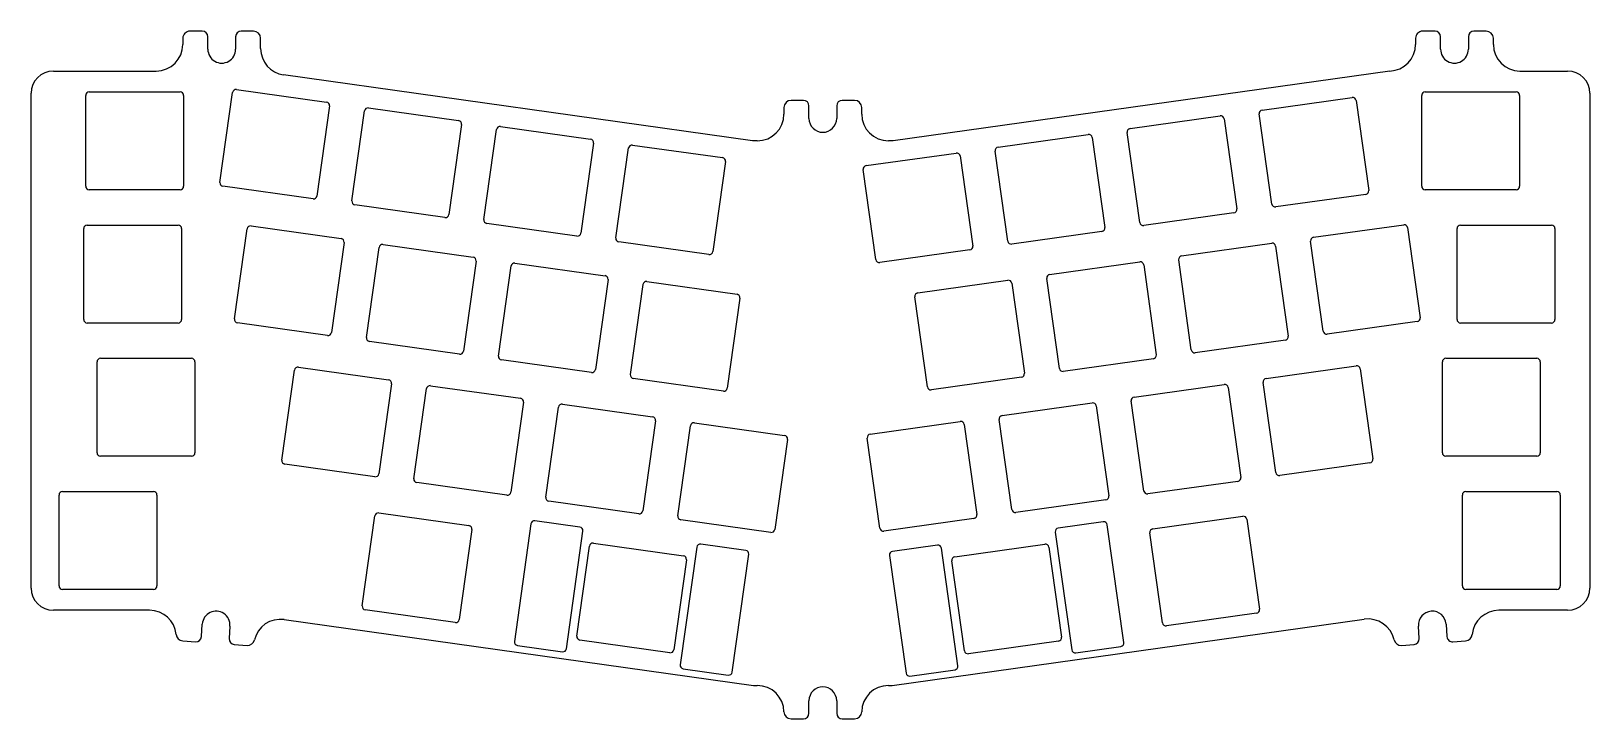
# Model space of a CAD drawing. Header units: inches. Extents: x -4.38 to 4.39, y -2.13 to 1.74.
import ezdxf

# ---------------------------------------------------------------- set-up
doc = ezdxf.new("R2010")
doc.units = ezdxf.units.IN
doc.header["$MEASUREMENT"] = 0

msp = doc.modelspace()

# ---------------------------------------------------------------- linework, layer by layer
at = {"color": 7, "linetype": 'Continuous', "lineweight": 25}
for p, q in [((-3.5313, 1.7025), (-3.5313, 1.6681)), ((-3.4219, 1.7425), (-3.4913, 1.7425)), ((-3.3906, 1.6406), (-3.3906, 1.7112)), ((-3.2344, 1.7112), (-3.2344, 1.6406)), ((-3.1337, 1.7425), (-3.2031, 1.7425)), ((-3.0937, 1.6447), (-3.0937, 1.7025)), ((3.4062, 1.7025), (3.4062, 1.668)), ((3.5156, 1.7425), (3.4462, 1.7425)), ((3.5469, 1.6406), (3.5469, 1.7112)), ((3.7031, 1.7112), (3.7031, 1.6406)), ((3.8038, 1.7425), (3.7344, 1.7425)), ((3.8438, 1.6681), (3.8438, 1.7025)), ((-4.2599, 1.5181), (-3.6813, 1.5181)), ((-0.3262, 1.1254), (-2.9646, 1.4962)), ((3.2612, 1.5181), (0.4668, 1.1254)), ((3.9938, 1.5181), (4.2618, 1.5181)), ((-3.2289, 1.4147), (-2.7221, 1.3434)), ((-4.3849, -1.3931), (-4.3849, 1.3931)), ((-4.0781, 0.8691), (-4.0781, 1.3809)), ((-4.0584, 1.4006), (-3.5466, 1.4006)), ((-3.5269, 1.3809), (-3.5269, 0.8691)), ((-3.3224, 0.8911), (-3.2511, 1.3979)), ((-2.7053, 1.3212), (-2.7766, 0.8144)), ((-0.039, 1.3529), (-0.1085, 1.3529)), ((-0.0078, 1.251), (-0.0078, 1.3216)), ((0.1485, 1.3216), (0.1485, 1.251)), ((0.2492, 1.3529), (0.1797, 1.3529)), ((2.5423, 1.2984), (3.0491, 1.3696)), ((3.0714, 1.3529), (3.1426, 0.8461)), ((3.4407, 0.8691), (3.4407, 1.3809)), ((3.4603, 1.4006), (3.9722, 1.4006)), ((3.9918, 1.3809), (3.9918, 0.8691)), ((4.3868, 1.3931), (4.3868, -1.3931)), ((-2.5797, 0.7867), (-2.5084, 1.2935)), ((-2.4862, 1.3103), (-1.9794, 1.2391)), ((-0.1485, 1.3129), (-0.1485, 1.2754)), ((0.2892, 1.2754), (0.2892, 1.3129)), ((1.7996, 1.194), (2.3064, 1.2653)), ((2.3287, 1.2485), (2.3999, 0.7417)), ((2.5968, 0.7693), (2.5255, 1.2762)), ((-1.9626, 1.2168), (-2.0339, 0.71)), ((-1.837, 0.6823), (-1.7657, 1.1892)), ((-1.7435, 1.2059), (-1.2367, 1.1347)), ((1.0569, 1.0896), (1.5637, 1.1609)), ((1.5859, 1.1441), (1.6572, 0.6373)), ((1.8541, 0.665), (1.7828, 1.1718)), ((-1.2199, 1.1125), (-1.2912, 0.6056)), ((-1.0943, 0.578), (-1.023, 1.0848)), ((-1.0008, 1.1015), (-0.494, 1.0303)), ((-0.2985, 1.1254), (-0.3262, 1.1254)), ((0.3142, 0.9853), (0.821, 1.0565)), ((0.4668, 1.1254), (0.4392, 1.1254)), ((1.1114, 0.5606), (1.0401, 1.0674)), ((-0.4772, 1.0081), (-0.5485, 0.5012)), ((0.8432, 1.0397), (0.9145, 0.5329)), ((0.3687, 0.4562), (0.2974, 0.963)), ((-3.5466, 0.8494), (-4.0584, 0.8494)), ((-2.7988, 0.7976), (-3.3056, 0.8689)), ((3.1258, 0.8238), (2.619, 0.7526)), ((3.9722, 0.8494), (3.4603, 0.8494)), ((-2.0561, 0.6932), (-2.5629, 0.7645)), ((2.3831, 0.7194), (1.8763, 0.6482)), ((-4.0893, 0.1191), (-4.0893, 0.6309)), ((-4.0697, 0.6506), (-3.5578, 0.6506)), ((-3.5382, 0.6309), (-3.5382, 0.1191)), ((-3.2411, 0.1223), (-3.1698, 0.6291)), ((-3.1476, 0.6459), (-2.6408, 0.5746)), ((-1.3134, 0.5889), (-1.8202, 0.6601)), ((1.6404, 0.6151), (1.1336, 0.5438)), ((2.8323, 0.5818), (3.3392, 0.653)), ((3.3614, 0.6363), (3.4326, 0.1294)), ((3.6394, 0.1191), (3.6394, 0.6309)), ((3.6591, 0.6506), (4.1709, 0.6506)), ((4.1906, 0.6309), (4.1906, 0.1191)), ((-2.624, 0.5524), (-2.6953, 0.0456)), ((-2.4049, 0.5415), (-1.8981, 0.4703)), ((-0.5707, 0.4845), (-1.0775, 0.5557)), ((2.0896, 0.4774), (2.5965, 0.5486)), ((2.6187, 0.5319), (2.6899, 0.0251)), ((2.8868, 0.0527), (2.8156, 0.5596)), ((-2.4984, 0.0179), (-2.4271, 0.5247)), ((-1.8813, 0.448), (-1.9526, -0.0588)), ((0.8977, 0.5107), (0.3909, 0.4394)), ((1.3469, 0.373), (1.8538, 0.4443)), ((2.1441, -0.0516), (2.0729, 0.4552)), ((-1.7557, -0.0865), (-1.6844, 0.4204)), ((-1.6622, 0.4371), (-1.1554, 0.3659)), ((1.876, 0.4275), (1.9472, -0.0793)), ((-1.1386, 0.3437), (-1.2099, -0.1632)), ((-1.013, -0.1908), (-0.9417, 0.316)), ((-0.9195, 0.3327), (-0.4127, 0.2615)), ((0.6042, 0.2687), (1.1111, 0.3399)), ((1.1333, 0.3231), (1.2045, -0.1837)), ((1.4014, -0.156), (1.3302, 0.3508)), ((-0.3959, 0.2393), (-0.4672, -0.2676)), ((0.6587, -0.2604), (0.5875, 0.2464)), ((-3.5578, 0.0994), (-4.0697, 0.0994)), ((-2.7175, 0.0288), (-3.2243, 0.1001)), ((3.4159, 0.1072), (2.9091, 0.036)), ((4.1709, 0.0994), (3.6591, 0.0994)), ((2.6732, 0.0028), (2.1664, -0.0684)), ((-1.9748, -0.0755), (-2.4816, -0.0043)), ((-4.0143, -0.6309), (-4.0143, -0.1191)), ((-3.9947, -0.0994), (-3.4828, -0.0994)), ((-3.4632, -0.1191), (-3.4632, -0.6309)), ((-2.9741, -0.6726), (-2.9029, -0.1658)), ((-2.8806, -0.149), (-2.3738, -0.2202)), ((-1.2321, -0.1799), (-1.7389, -0.1087)), ((1.9305, -0.1015), (1.4237, -0.1728)), ((2.5654, -0.2131), (3.0722, -0.1419)), ((3.0944, -0.1586), (3.1657, -0.6654)), ((3.5569, -0.6309), (3.5569, -0.1191)), ((3.5766, -0.0994), (4.0884, -0.0994)), ((4.1081, -0.1191), (4.1081, -0.6309)), ((-2.3571, -0.2425), (-2.4283, -0.7493)), ((-2.1379, -0.2534), (-1.6311, -0.3246)), ((-0.4894, -0.2843), (-0.9962, -0.2131)), ((1.1878, -0.2059), (0.681, -0.2772)), ((1.8227, -0.3175), (2.3295, -0.2462)), ((2.3517, -0.263), (2.423, -0.7698)), ((2.6198, -0.7422), (2.5486, -0.2353)), ((-2.2314, -0.777), (-2.1602, -0.2701)), ((-1.6144, -0.3469), (-1.6856, -0.8537)), ((1.08, -0.4219), (1.5868, -0.3506)), ((1.8771, -0.8465), (1.8059, -0.3397)), ((-1.4887, -0.8814), (-1.4175, -0.3745)), ((-1.3952, -0.3578), (-0.8884, -0.429)), ((1.609, -0.3674), (1.6803, -0.8742)), ((-0.8717, -0.4512), (-0.9429, -0.9581)), ((-0.746, -0.9857), (-0.6748, -0.4789)), ((-0.6525, -0.4622), (-0.1457, -0.5334)), ((0.3373, -0.5262), (0.8441, -0.455)), ((0.8663, -0.4718), (0.9376, -0.9786)), ((1.1344, -0.9509), (1.0632, -0.4441)), ((-0.129, -0.5556), (-0.2002, -1.0624)), ((0.3917, -1.0553), (0.3205, -0.5485)), ((-3.4828, -0.6506), (-3.9947, -0.6506)), ((-2.4505, -0.7661), (-2.9574, -0.6948)), ((3.1489, -0.6877), (2.6421, -0.7589)), ((4.0884, -0.6506), (3.5766, -0.6506)), ((-4.2281, -1.3809), (-4.2281, -0.8691)), ((-4.2084, -0.8494), (-3.6966, -0.8494)), ((-3.6769, -0.8691), (-3.6769, -1.3809)), ((-1.7078, -0.8704), (-2.2147, -0.7992)), ((2.4062, -0.7921), (1.8994, -0.8633)), ((3.6694, -1.3809), (3.6694, -0.8691)), ((3.6891, -0.8494), (4.2009, -0.8494)), ((4.2206, -0.8691), (4.2206, -1.3809)), ((-0.9651, -0.9748), (-1.472, -0.9036)), ((1.6635, -0.8964), (1.1567, -0.9677)), ((-2.5215, -1.4936), (-2.4502, -0.9868)), ((-2.428, -0.97), (-1.9212, -1.0412)), ((-1.5722, -1.0307), (-1.6653, -1.6934)), ((-1.2966, -1.0495), (-1.55, -1.0139)), ((-0.2224, -1.0792), (-0.7293, -1.008)), ((0.9208, -1.0008), (0.414, -1.072)), ((1.6487, -1.0199), (1.3953, -1.0555)), ((1.7641, -1.6993), (1.671, -1.0366)), ((1.9271, -1.0602), (2.4339, -0.9889)), ((2.4561, -1.0057), (2.5273, -1.5125)), ((-1.9044, -1.0635), (-1.9756, -1.5703)), ((-1.3729, -1.7345), (-1.2798, -1.0718)), ((-1.2211, -1.1396), (-0.7143, -1.2108)), ((1.3786, -1.0777), (1.4716, -1.7404)), ((1.9815, -1.5892), (1.9103, -1.0824)), ((-1.3146, -1.6632), (-1.2433, -1.1564)), ((-0.6392, -1.1618), (-0.7323, -1.8245)), ((-0.3635, -1.1807), (-0.6169, -1.1451)), ((-0.4399, -1.8656), (-0.3468, -1.2029)), ((0.4455, -1.2088), (0.5386, -1.8715)), ((0.7157, -1.1509), (0.4622, -1.1865)), ((0.831, -1.8304), (0.7379, -1.1677)), ((0.813, -1.2167), (1.3198, -1.1455)), ((1.3421, -1.1623), (1.4133, -1.6691)), ((-0.6975, -1.2331), (-0.7688, -1.7399)), ((0.8675, -1.7458), (0.7962, -1.239)), ((-3.6966, -1.4006), (-4.2084, -1.4006)), ((4.2009, -1.4006), (3.6891, -1.4006)), ((-3.7184, -1.5181), (-4.2599, -1.5181)), ((-2.9616, -1.5702), (-0.3206, -1.9414)), ((-1.9979, -1.587), (-2.5047, -1.5158)), ((0.4613, -1.9414), (3.1175, -1.5681)), ((2.5106, -1.5348), (2.0038, -1.606)), ((4.2618, -1.5181), (3.8744, -1.5181)), ((-3.4269, -1.6662), (-3.4219, -1.5958)), ((-3.2661, -1.6067), (-3.271, -1.6771)), ((3.427, -1.6771), (3.4221, -1.6067)), ((3.5779, -1.5958), (3.5829, -1.6662)), ((-3.532, -1.6902), (-3.4602, -1.6952)), ((-3.242, -1.7105), (-3.1703, -1.7155)), ((-1.6486, -1.7156), (-1.3952, -1.7512)), ((-0.791, -1.7567), (-1.2978, -1.6854)), ((1.3965, -1.6913), (0.8897, -1.7626)), ((1.4939, -1.7571), (1.7473, -1.7215)), ((3.3267, -1.7155), (3.398, -1.7105)), ((3.6162, -1.6952), (3.688, -1.6902)), ((-0.7155, -1.8467), (-0.4621, -1.8824)), ((0.5608, -1.8882), (0.8142, -1.8526)), ((-0.3206, -1.9414), (-0.2985, -1.9414)), ((0.4392, -1.9414), (0.4613, -1.9414)), ((-0.0078, -2.0979), (-0.0078, -2.0273)), ((0.1485, -2.0273), (0.1485, -2.0979)), ((-0.1085, -2.1292), (-0.039, -2.1292)), ((0.1797, -2.1292), (0.2492, -2.1292))]:
    msp.add_line(p, q, dxfattribs=at)
for centre, radius, start, end in [((-3.6813, 1.6681), 0.15, 270, 0), ((-3.4913, 1.7025), 0.04, 89.99658, 180), ((-3.4219, 1.7112), 0.0313, 359.99658, 89.99658), ((-3.2031, 1.7112), 0.0313, 89.99658, 179.99658), ((-3.1337, 1.7025), 0.04, 0, 89.99658), ((3.2562, 1.668), 0.15, 271.89617, 0), ((3.4462, 1.7025), 0.04, 89.99658, 180), ((3.5156, 1.7112), 0.0312, 359.99658, 89.99658), ((3.7344, 1.7112), 0.0313, 89.99658, 179.99658), ((3.8038, 1.7025), 0.04, 0, 89.99658), ((3.9938, 1.6681), 0.15, 180, 270), ((-3.3125, 1.6406), 0.0781, 179.99658, 359.99658), ((-2.9437, 1.6447), 0.15, 180, 262), ((3.625, 1.6406), 0.0781, 179.99658, 359.99658), ((-4.2599, 1.3931), 0.125, 90, 180), ((4.2618, 1.3931), 0.125, 0, 90), ((-3.2316, 1.3952), 0.0197, 82.00006, 171.99995), ((-4.0584, 1.3809), 0.0197, 90, 180), ((-3.5466, 1.3809), 0.0197, 0, 90), ((-2.7248, 1.324), 0.0197, 352, 82.00006), ((-0.1085, 1.3129), 0.04, 90, 180), ((-0.039, 1.3216), 0.0313, 0, 90), ((0.1797, 1.3216), 0.0313, 90, 180), ((0.2492, 1.3129), 0.04, 0, 90), ((3.0519, 1.3501), 0.0197, 8, 98.00003), ((3.4603, 1.3809), 0.0197, 90, 180), ((3.9722, 1.3809), 0.0197, 0, 90), ((-2.4889, 1.2908), 0.0197, 82, 171.99995), ((-1.9821, 1.2196), 0.0197, 352, 81.99995), ((-0.2985, 1.2754), 0.15, 270, 0), ((0.0703, 1.251), 0.0781, 180, 0), ((0.4392, 1.2754), 0.15, 180, 270), ((2.3092, 1.2458), 0.0197, 8, 98), ((2.545, 1.2789), 0.0197, 98, 188), ((-1.7462, 1.1864), 0.0197, 82, 172), ((1.5665, 1.1414), 0.0197, 8, 97.99994), ((1.8023, 1.1745), 0.0197, 98, 187.99994), ((-1.2394, 1.1152), 0.0197, 352, 82), ((-1.0035, 1.082), 0.0197, 82.00006, 171.99995), ((0.8238, 1.037), 0.0197, 8, 98), ((1.0596, 1.0702), 0.0197, 98, 188), ((-0.4967, 1.0108), 0.0197, 352, 82.00006), ((0.3169, 0.9658), 0.0197, 98, 187.99994), ((-3.3029, 0.8884), 0.0197, 172, 262), ((-4.0584, 0.8691), 0.0197, 180, 270), ((-3.5466, 0.8691), 0.0197, 270, 0), ((-2.7961, 0.8171), 0.0197, 262.00006, 351.99995), ((3.1231, 0.8433), 0.0197, 278.00005, 8.00005), ((3.4603, 0.8691), 0.0197, 180, 270), ((3.9722, 0.8691), 0.0197, 270, 0), ((-2.5602, 0.784), 0.0197, 172, 262), ((-2.0533, 0.7127), 0.0197, 262, 352), ((2.3804, 0.7389), 0.0197, 278.00005, 7.99994), ((2.6163, 0.7721), 0.0197, 188, 278.00005), ((-4.0697, 0.6309), 0.0197, 90, 180), ((-3.5578, 0.6309), 0.0197, 0, 90), ((-3.1504, 0.6264), 0.0197, 82.00006, 172), ((-1.8175, 0.6796), 0.0197, 172, 262.00006), ((1.6377, 0.6346), 0.0197, 278, 8.00005), ((1.8736, 0.6677), 0.0197, 188, 278.00003), ((3.3419, 0.6335), 0.0197, 8.00005, 98.00005), ((3.6591, 0.6309), 0.0197, 90, 180), ((4.1709, 0.6309), 0.0197, 0, 90), ((-2.6435, 0.5552), 0.0197, 352, 82.00006), ((-2.4077, 0.522), 0.0197, 82, 172), ((-1.3106, 0.6084), 0.0197, 262.00006, 351.99995), ((-1.0748, 0.5752), 0.0197, 172, 262), ((0.895, 0.5302), 0.0197, 278.00005, 7.99994), ((1.1309, 0.5633), 0.0197, 188, 277.99994), ((2.5992, 0.5292), 0.0197, 8, 98), ((2.8351, 0.5623), 0.0197, 98.00005, 188.00003), ((-1.9008, 0.4508), 0.0197, 352, 82), ((-0.5679, 0.504), 0.0197, 262.00006, 352.00006), ((0.3882, 0.4589), 0.0197, 188, 278), ((1.8565, 0.4248), 0.0197, 8, 97.99994), ((2.0924, 0.4579), 0.0197, 98.00005, 187.99994), ((-1.665, 0.4176), 0.0197, 82, 171.99995), ((-1.1581, 0.3464), 0.0197, 352, 82), ((1.3497, 0.3535), 0.0197, 98, 188), ((-0.9223, 0.3132), 0.0197, 82.00006, 172.00006), ((0.607, 0.2492), 0.0197, 98.00005, 187.99994), ((1.1138, 0.3204), 0.0197, 8, 98.00005), ((-0.4154, 0.242), 0.0197, 352.00006, 82.00006), ((-4.0697, 0.1191), 0.0197, 180, 270), ((-3.5578, 0.1191), 0.0197, 270, 0), ((-3.2216, 0.1196), 0.0197, 172, 262), ((3.4131, 0.1267), 0.0197, 278, 8.00005), ((3.6591, 0.1191), 0.0197, 180, 270), ((4.1709, 0.1191), 0.0197, 270, 0), ((-2.7148, 0.0483), 0.0197, 262.00006, 351.99995), ((-2.4789, 0.0152), 0.0197, 172, 262), ((2.6704, 0.0223), 0.0197, 278, 7.99994), ((2.9063, 0.0555), 0.0197, 188, 278.00005), ((-1.9721, -0.0561), 0.0197, 262, 352), ((-1.7362, -0.0892), 0.0197, 172, 262), ((1.9277, -0.0821), 0.0197, 278, 8.00005), ((2.1636, -0.0489), 0.0197, 188, 278), ((-3.9947, -0.1191), 0.0197, 90, 180), ((-3.4828, -0.1191), 0.0197, 0, 90), ((-2.8834, -0.1685), 0.0197, 82, 171.99995), ((-1.2294, -0.1604), 0.0197, 262, 351.99995), ((1.4209, -0.1533), 0.0197, 188, 277.99994), ((3.0749, -0.1614), 0.0197, 8, 98.00005), ((3.5766, -0.1191), 0.0197, 90, 180), ((4.0884, -0.1191), 0.0197, 0, 90), ((-2.3766, -0.2397), 0.0197, 352, 82), ((-2.1407, -0.2729), 0.0197, 82, 172.00006), ((-0.9935, -0.1936), 0.0197, 172.00006, 262), ((0.6782, -0.2577), 0.0197, 188.00005, 278), ((1.185, -0.1864), 0.0197, 278, 7.99994), ((2.3322, -0.2657), 0.0197, 8, 97.99994), ((2.5681, -0.2326), 0.0197, 98, 188), ((-1.6339, -0.3441), 0.0197, 352.00006, 82), ((-0.4867, -0.2648), 0.0197, 262.00006, 352.00006), ((1.5895, -0.3701), 0.0197, 8.00005, 97.99994), ((1.8254, -0.337), 0.0197, 98, 187.99994), ((-1.398, -0.3773), 0.0197, 81.99997, 171.99995), ((-0.8912, -0.4485), 0.0197, 352, 82), ((1.0827, -0.4413), 0.0197, 98, 188), ((-0.6553, -0.4816), 0.0197, 82.00006, 171.99995), ((0.34, -0.5457), 0.0197, 98.00005, 187.99994), ((0.8468, -0.4745), 0.0197, 8, 98), ((-0.1485, -0.5529), 0.0197, 352, 82.00006), ((-3.9947, -0.6309), 0.0197, 180, 270), ((-3.4828, -0.6309), 0.0197, 270, 0), ((-2.9546, -0.6753), 0.0197, 172, 262), ((3.1462, -0.6682), 0.0197, 278, 8), ((3.5766, -0.6309), 0.0197, 180, 270), ((4.0884, -0.6309), 0.0197, 270, 0), ((-2.4478, -0.7466), 0.0197, 262, 351.99995), ((-2.2119, -0.7797), 0.0197, 172.00006, 262), ((2.4035, -0.7726), 0.0197, 278, 7.99994), ((2.6393, -0.7394), 0.0197, 188, 278.00005), ((-4.2084, -0.8691), 0.0197, 90, 180), ((-3.6966, -0.8691), 0.0197, 0, 90), ((-1.7051, -0.8509), 0.0197, 262, 352.00006), ((1.6608, -0.8769), 0.0197, 278.00005, 8.00005), ((1.8966, -0.8438), 0.0197, 188, 277.99994), ((3.6891, -0.8691), 0.0197, 90, 180), ((4.2009, -0.8691), 0.0197, 0, 90), ((-1.4692, -0.8841), 0.0197, 172, 262), ((-0.9624, -0.9553), 0.0197, 261.99997, 351.99995), ((1.1539, -0.9482), 0.0197, 188, 277.99994), ((-2.4307, -0.9895), 0.0197, 82, 172.00006), ((-1.9239, -1.0607), 0.0197, 352, 81.99995), ((-1.5527, -1.0334), 0.0197, 82, 172), ((-1.2993, -1.069), 0.0197, 352, 82), ((-0.7265, -0.9885), 0.0197, 172, 262.00006), ((0.9181, -0.9813), 0.0197, 278, 7.99994), ((1.6515, -1.0393), 0.0197, 7.99658, 97.99658), ((2.4366, -1.0084), 0.0197, 8, 98.00005), ((-1.2238, -1.1591), 0.0197, 82.00006, 172), ((-0.2197, -1.0597), 0.0197, 262.00006, 352), ((0.4112, -1.0526), 0.0197, 188, 278), ((1.398, -1.0749), 0.0197, 97.99658, 187.99658), ((1.9298, -1.0797), 0.0197, 98, 188), ((-0.717, -1.2303), 0.0197, 352, 82.00006), ((-0.6197, -1.1645), 0.0197, 82, 172), ((-0.3662, -1.2002), 0.0197, 352, 82), ((0.465, -1.206), 0.0197, 97.99658, 187.99658), ((0.7184, -1.1704), 0.0197, 7.99658, 97.99658), ((0.8157, -1.2362), 0.0197, 98, 188), ((1.3226, -1.165), 0.0197, 8, 98), ((-4.2599, -1.3931), 0.125, 180, 270), ((-4.2084, -1.3809), 0.0197, 180, 270), ((-3.6966, -1.3809), 0.0197, 270, 0), ((3.6891, -1.3809), 0.0197, 180, 270), ((4.2009, -1.3809), 0.0197, 270, 0), ((4.2618, -1.3931), 0.125, 270, 0), ((-3.7184, -1.6681), 0.15, 5.3673, 90), ((-3.344, -1.6012), 0.0781, 356, 176), ((-2.9825, -1.7188), 0.15, 82, 166.8632), ((-2.502, -1.4963), 0.0197, 172.00006, 261.99995), ((-1.9951, -1.5676), 0.0197, 262, 352), ((2.5079, -1.5153), 0.0197, 278, 8), ((3.1384, -1.7166), 0.15, 12.48951, 98), ((3.5, -1.6012), 0.0781, 3.99658, 183.99658), ((3.8744, -1.6681), 0.15, 90, 174.63518), ((-3.5292, -1.6503), 0.04, 185.3673, 266), ((-3.458, -1.664), 0.0312, 266, 356), ((-1.2951, -1.6659), 0.0197, 172, 261.99995), ((2.001, -1.5865), 0.0197, 188, 278.00005), ((3.614, -1.6641), 0.0313, 183.99658, 273.99658), ((3.6852, -1.6503), 0.04, 273.99658, 354.63518), ((-3.2398, -1.6793), 0.0312, 176, 266), ((-3.1675, -1.6756), 0.04, 266, 346.8632), ((-1.6459, -1.6961), 0.0197, 172, 262), ((-1.3924, -1.7317), 0.0197, 262, 352), ((-0.7882, -1.7372), 0.0197, 262, 352), ((0.887, -1.7431), 0.0197, 188, 278.00005), ((1.3938, -1.6718), 0.0197, 278.00005, 8), ((1.4911, -1.7376), 0.0197, 187.99658, 277.99658), ((1.7446, -1.702), 0.0197, 277.99658, 7.99658), ((3.3239, -1.6756), 0.04, 192.48951, 273.99658), ((3.3958, -1.6793), 0.0313, 273.99658, 3.99658), ((-0.7128, -1.8272), 0.0197, 172, 262), ((0.8115, -1.8331), 0.0197, 277.99658, 7.99658), ((-0.4594, -1.8629), 0.0197, 262, 352), ((0.5581, -1.8687), 0.0197, 187.99658, 277.99658), ((-0.2985, -2.0914), 0.15, 0.68072, 90), ((0.0703, -2.0273), 0.0781, 0, 180), ((0.4392, -2.0914), 0.15, 90, 179.31928), ((-0.1085, -2.0892), 0.04, 180.68072, 270), ((-0.039, -2.0979), 0.0313, 270, 0), ((0.1797, -2.0979), 0.0313, 180, 270), ((0.2492, -2.0892), 0.04, 270, 359.31928)]:
    msp.add_arc(centre, radius, start, end, dxfattribs=at)

doc.saveas('drawing.dxf')
